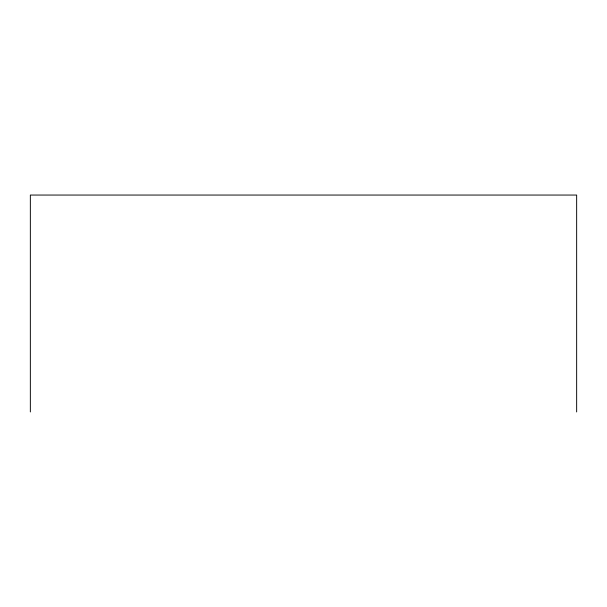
<?xml version="1.0" encoding="UTF-8"?>
<svg xmlns="http://www.w3.org/2000/svg" width="607" height="607" viewBox="0 0 607 607"><rect width="100%" height="100%" fill="white"/><g stroke="black" fill="none" stroke-linecap="round" stroke-linejoin="round"><path stroke-width="0.91" d="M576.65 411.948L576.65 195.052L30.35 195.052L30.35 411.948"/></g></svg>
